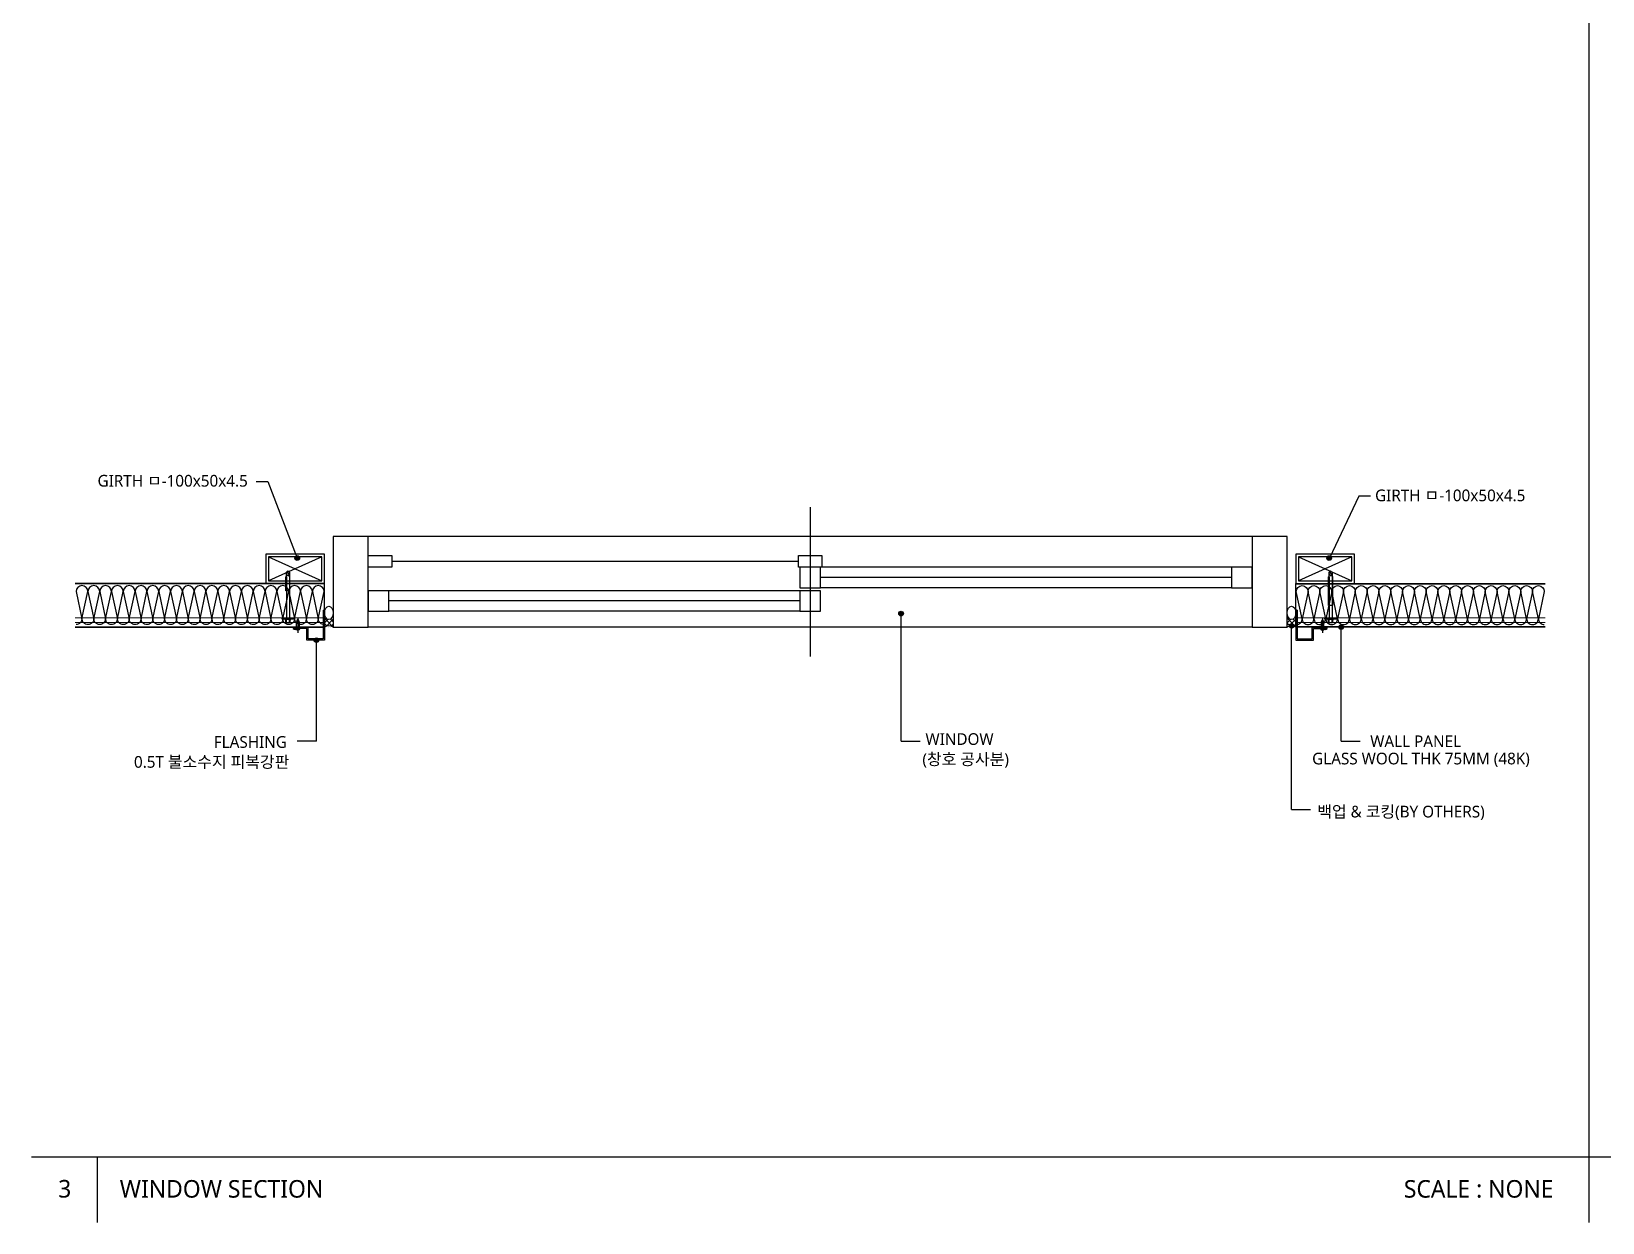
# Model space of a CAD drawing. Header units: millimetres. Extents: x 2752880 to 2775018, y 665860 to 672840.
# Drawn here: x 2759037 to 2761723, y 668685 to 670721 of the extents above; entities that cross this region are included whole.
import ezdxf
from ezdxf.enums import TextEntityAlignment as Align

# ---------------------------------------------------------------- set-up
doc = ezdxf.new("R2010")
doc.units = ezdxf.units.MM
doc.header["$LTSCALE"] = 10
for name, color, linetype in [('4', 4, 'Continuous'), ('BOX', 5, 'Continuous'), ('Part', 1, 'Continuous'), ('TEX', 3, 'Continuous'), ('WIN', 4, 'Continuous'), ('WIN-ETC', 1, 'Continuous'), ('WIN-G', 252, 'Continuous'), ('WIN2', 5, 'Continuous'), ('xref 단면도$0$내부우레탄-1', 13, 'Continuous')]:
    doc.layers.add(name, color=color, linetype=linetype)
doc.styles.add('나눔바른고딕', font='NanumBarunGothic.ttf')
doc.styles.add('맑은고딕', font='malgun_0.ttf')

# ---------------------------------------------------------------- blocks, each defined once
blk = doc.blocks.new('B')
at = {"color": 4}
for p, q in [((6.6, 0), (-3, 0)), ((4.8, 0.8), (0, 0.8)), ((4.8, -0.8), (4.8, 0.8)), ((-2.3, 0), (-2.7, 0)), ((0, -0.8), (4.8, -0.8)), ((7.3, 0), (6.9, 0))]:
    blk.add_line(p, q, dxfattribs=at)
blk.add_lwpolyline([(-0.6, 0.2), (-0.6, -0.2), (-1.2, -0.2, 0.327973), (-0.2, -1.2), (-0.2, 0), (-0.2, 1.2, 0.327973), (-1.2, 0.2)], format="xyb", close=True, dxfattribs=at)
blk.add_lwpolyline([(4.8, -0.5), (5.5, -0.5), (6, 0), (5.5, 0.5), (4.8, 0.5)], dxfattribs=at)
at = {"layer": '4'}
for p, q in [((-0.2, 1.6), (-0.2, 1.2)), ((0, 1.6), (-0.2, 1.6)), ((0, 0.8), (0, 1.6)), ((0, -0.8), (0, 0.8)), ((-0.2, -1.6), (-0.2, -1.2)), ((0, -1.6), (-0.2, -1.6)), ((0, -0.8), (0, -1.6))]:
    blk.add_line(p, q, dxfattribs=at)

msp = doc.modelspace()

# ---------------------------------------------------------------- hatches: boundary and pattern name
at = {"linetype": 'ByBlock'}
h = msp.add_hatch(color=4, dxfattribs=at)
h.dxf.hatch_style = 1
h.paths.add_polyline_path([(2759495.6, 669820.4, 1), (2759487.7, 669820.4, 1)])
h = msp.add_hatch(color=4, dxfattribs=at)
h.dxf.hatch_style = 1
h.paths.add_polyline_path([(2761259.7, 669820.4, 1), (2761251.8, 669820.4, 1)])
h = msp.add_hatch(color=1, dxfattribs=at)
h.dxf.hatch_style = 1
h.paths.add_polyline_path([(2759488.2, 669702.2), (2759484.3, 669702.2, 0.582982), (2759490, 669699, -0.067497), (2759489.8, 669699.7), (2759488.8, 669699.7), (2759488.8, 669700.2), (2759488.2, 669700.2)])
h = msp.add_hatch(color=1, dxfattribs=at)
h.dxf.hatch_style = 1
h.paths.add_polyline_path([(2761248.9, 669702.2), (2761252.8, 669702.2, -0.582982), (2761247.1, 669699, 0.067497), (2761247.3, 669699.7), (2761248.2, 669699.7), (2761248.2, 669700.2), (2761248.9, 669700.2)])
h = msp.add_hatch(color=4, dxfattribs=at)
h.dxf.hatch_style = 1
h.paths.add_polyline_path([(2761280.1, 669702.3, 1), (2761272.2, 669702.3, 1)])
h = msp.add_hatch(color=4, dxfattribs=at)
h.dxf.hatch_style = 1
h.paths.add_polyline_path([(2759528.4, 669680.2, 1), (2759520.5, 669680.2, 1)])

# ---------------------------------------------------------------- linework, layer by layer
at = {"color": 4, "linetype": 'ByBlock'}
for p, q in [((2759421.6, 669951.1), (2759441.6, 669951.1)), ((2759441.6, 669951.1), (2759491.6, 669820.1)), ((2761306.2, 669926.1), (2761256.2, 669820.1)), ((2761326.2, 669926.1), (2761306.2, 669926.1)), ((2759538.2, 669777.2), (2759112.3, 669777.2)), ((2759538.2, 669776.2), (2759112.3, 669776.2)), ((2759538.2, 669702.2), (2759538.2, 669777.2)), ((2761198.9, 669777.2), (2761624.8, 669777.2)), ((2761198.9, 669702.2), (2761198.9, 669777.2)), ((2761198.9, 669776.2), (2761624.8, 669776.2)), ((2759112.3, 669703.2), (2759536.2, 669703.2)), ((2759112.3, 669702.2), (2759536.2, 669702.2)), ((2761624.8, 669703.2), (2761200.9, 669703.2)), ((2761624.8, 669702.2), (2761200.9, 669702.2)), ((2761276.1, 669507.5), (2761276.1, 669702.2)), ((2759524.5, 669507.5), (2759524.5, 669680.2)), ((2759524.5, 669507.5), (2759491.7, 669507.5)), ((2760523.8, 669507.5), (2760556.6, 669507.5)), ((2761276.1, 669507.5), (2761308.9, 669507.5)), ((2761191.1, 669391), (2761223.9, 669391))]:
    msp.add_line(p, q, dxfattribs=at)
at = {"color": 1, "linetype": 'ByBlock'}
for p, q in [((2759442.7, 669822.7), (2759533.7, 669781.7)), ((2759533.7, 669822.7), (2759442.7, 669781.7)), ((2761203.4, 669822.7), (2761294.4, 669781.7)), ((2761294.4, 669822.7), (2761203.4, 669781.7))]:
    msp.add_line(p, q, dxfattribs=at)
at = {"color": 4}
for p, q in [((2759472.3, 669788.6), (2759473.3, 669789.6)), ((2759472.3, 669764.6), (2759472.3, 669788.6)), ((2759475.8, 669798.6), (2759473.3, 669796.1)), ((2759473.6, 669792.1), (2759473.3, 669796.1)), ((2759473.3, 669764.6), (2759473.3, 669796.1)), ((2759473.3, 669788.2), (2759473.3, 669718.2)), ((2759476.5, 669789.4), (2759473.6, 669792.1)), ((2759475.8, 669794.8), (2759475.8, 669798.6)), ((2759475.8, 669798.6), (2759478.3, 669796.1)), ((2759475.8, 669794.8), (2759478.1, 669791.2)), ((2759478.1, 669791.2), (2759476.5, 669789.4)), ((2759478.3, 669796.1), (2759478.3, 669764.6)), ((2759479.3, 669788.6), (2759478.3, 669789.6)), ((2759478.3, 669788.2), (2759478.3, 669718.2)), ((2759479.3, 669764.6), (2759479.3, 669788.6)), ((2761254.7, 669788.6), (2761255.7, 669789.6)), ((2761254.7, 669739.6), (2761254.7, 669788.6)), ((2761258.2, 669798.6), (2761255.7, 669796.1)), ((2761256, 669792.1), (2761255.7, 669796.1)), ((2761255.7, 669739.6), (2761255.7, 669796.1)), ((2761255.7, 669788.2), (2761255.7, 669718.2)), ((2761258.9, 669789.4), (2761256, 669792.1)), ((2761258.2, 669794.8), (2761258.2, 669798.6)), ((2761258.2, 669798.6), (2761260.7, 669796.1)), ((2761258.2, 669794.8), (2761260.5, 669791.2)), ((2761260.5, 669791.2), (2761258.9, 669789.4)), ((2761260.7, 669796.1), (2761260.7, 669739.6)), ((2761261.7, 669788.6), (2761260.7, 669789.6)), ((2761260.7, 669788.2), (2761260.7, 669718.2)), ((2761261.7, 669739.6), (2761261.7, 669788.6)), ((2759479.3, 669764.6), (2759472.3, 669764.6)), ((2761261.7, 669739.6), (2761254.7, 669739.6)), ((2759465.7, 669718.2), (2759485.7, 669718.2)), ((2759485.7, 669716.2), (2759465.7, 669716.2)), ((2759470.7, 669716.2), (2759470.7, 669715.7)), ((2759471.2, 669715.2), (2759471.7, 669715.2)), ((2759479.7, 669715.2), (2759471.7, 669715.2)), ((2759471.7, 669715.2), (2759471.7, 669710.7)), ((2759472.2, 669710.2), (2759472.5, 669710.2)), ((2759473.2, 669710.7), (2759472.9, 669710.3)), ((2759473.2, 669710.7), (2759473.2, 669715.2)), ((2759473.2, 669710.7), (2759473.6, 669710.3)), ((2759473.9, 669710.2), (2759477.5, 669710.2)), ((2759478.2, 669710.7), (2759477.9, 669710.3)), ((2759478.2, 669710.7), (2759478.2, 669715.2)), ((2759478.2, 669710.7), (2759478.7, 669710.2)), ((2759479.2, 669710.2), (2759478.7, 669710.2)), ((2759479.7, 669710.7), (2759479.7, 669715.2)), ((2759479.7, 669715.2), (2759480.2, 669715.2)), ((2759480.7, 669715.7), (2759480.7, 669716.2)), ((2761248.1, 669718.2), (2761268.1, 669718.2)), ((2761268.1, 669716.2), (2761248.1, 669716.2)), ((2761253.1, 669716.2), (2761253.1, 669715.7)), ((2761253.6, 669715.2), (2761254.1, 669715.2)), ((2761262.1, 669715.2), (2761254.1, 669715.2)), ((2761254.1, 669715.2), (2761254.1, 669710.7)), ((2761254.6, 669710.2), (2761254.9, 669710.2)), ((2761255.6, 669710.7), (2761255.3, 669710.3)), ((2761255.6, 669710.7), (2761255.6, 669715.2)), ((2761255.6, 669710.7), (2761256, 669710.3)), ((2761256.3, 669710.2), (2761259.9, 669710.2)), ((2761260.6, 669710.7), (2761260.3, 669710.3)), ((2761260.6, 669710.7), (2761260.6, 669715.2)), ((2761260.6, 669710.7), (2761261.1, 669710.2)), ((2761261.6, 669710.2), (2761261.1, 669710.2)), ((2761262.1, 669710.7), (2761262.1, 669715.2)), ((2761262.1, 669715.2), (2761262.6, 669715.2)), ((2761263.1, 669715.7), (2761263.1, 669716.2))]:
    msp.add_line(p, q, dxfattribs=at)
at = {"color": 2, "linetype": 'ByBlock'}
for p, q in [((2759536.2, 669731.4), (2759536.2, 669682.2)), ((2759536.2, 669731.4), (2759538.2, 669731.4)), ((2759538.2, 669731.4), (2759538.2, 669680.2)), ((2761198.9, 669731.4), (2761198.9, 669680.2)), ((2761200.9, 669731.4), (2761198.9, 669731.4)), ((2761200.9, 669731.4), (2761200.9, 669682.2)), ((2759510.2, 669702.2), (2759488.2, 669702.2)), ((2759488.2, 669702.2), (2759488.2, 669700.2)), ((2759510.2, 669682.2), (2759510.2, 669702.2)), ((2761226.9, 669682.2), (2761226.9, 669702.2)), ((2761226.9, 669702.2), (2761248.9, 669702.2)), ((2761248.9, 669702.2), (2761248.9, 669700.2)), ((2759508.2, 669700.2), (2759488.2, 669700.2)), ((2759508.2, 669680.2), (2759508.2, 669700.2)), ((2759538.2, 669680.2), (2759508.2, 669680.2)), ((2759536.2, 669682.2), (2759510.2, 669682.2)), ((2761198.9, 669680.2), (2761228.9, 669680.2)), ((2761200.9, 669682.2), (2761226.9, 669682.2)), ((2761228.9, 669680.2), (2761228.9, 669700.2)), ((2761228.9, 669700.2), (2761248.9, 669700.2))]:
    msp.add_line(p, q, dxfattribs=at)
for points in [[(2759538.2, 669827.2), (2759438.2, 669827.2), (2759438.2, 669777.2), (2759538.2, 669777.2)], [(2759533.7, 669822.7), (2759442.7, 669822.7), (2759442.7, 669781.7), (2759533.7, 669781.7)], [(2761298.9, 669827.2), (2761198.9, 669827.2), (2761198.9, 669777.2), (2761298.9, 669777.2)], [(2761294.4, 669822.7), (2761203.4, 669822.7), (2761203.4, 669781.7), (2761294.4, 669781.7)]]:
    msp.add_lwpolyline(points, close=True, dxfattribs=at)
at = {"color": 4, "linetype": 'ByBlock'}
for centre in [(2759491.7, 669820.4), (2761255.7, 669820.4), (2761276.2, 669702.3), (2759524.5, 669680.2)]:
    msp.add_circle(centre, 3.94, dxfattribs=at)
at = {"color": 4}
for centre, start, end in [((2759471.2, 669715.7), 180, 270), ((2759472.2, 669710.7), 180, 270), ((2759472.5, 669710.7), 270, 315), ((2759473.9, 669710.7), 225, 270), ((2759477.5, 669710.7), 270, 315), ((2759479.2, 669710.7), 270, 0), ((2759480.2, 669715.7), 270, 0), ((2761253.6, 669715.7), 180, 270), ((2761254.6, 669710.7), 180, 270), ((2761254.9, 669710.7), 270, 315), ((2761256.3, 669710.7), 225, 270), ((2761259.9, 669710.7), 270, 315), ((2761261.6, 669710.7), 270, 0), ((2761262.6, 669715.7), 270, 0)]:
    msp.add_arc(centre, 0.5, start, end, dxfattribs=at)
at = {"color": 2, "linetype": 'ByBlock'}
for centre, start, end in [((2759488.1, 669702.2), 180.1442, 301.1099), ((2761249, 669702.2), 238.8901, 359.8558)]:
    msp.add_arc(centre, 3.75, start, end, dxfattribs=at)
at = {"layer": '4'}
for p, q in [((2759465.7, 669716.2), (2759465.7, 669718.2)), ((2759485.7, 669716.2), (2759485.7, 669718.2)), ((2761248.1, 669716.2), (2761248.1, 669718.2)), ((2761268.1, 669716.2), (2761268.1, 669718.2))]:
    msp.add_line(p, q, dxfattribs=at)
at = {"layer": 'BOX', "color": 0}
msp.add_line((2761699.8, 672839.7), (2761699.8, 668684.7), dxfattribs=at)
at = {"layer": 'BOX'}
for p, q in [((2759037.3, 668797.2), (2764362.3, 668797.2)), ((2759149.8, 668797.2), (2759149.8, 668684.7))]:
    msp.add_line(p, q, dxfattribs=at)
at = {"layer": 'Part', "color": 0, "linetype": 'ByBlock', "lineweight": 0, "ltscale": 0.1}
for p, q in [((2759112.3, 669718.2), (2759536.2, 669718.2)), ((2759112.3, 669710.2), (2759536.2, 669710.2)), ((2761624.8, 669718.2), (2761200.9, 669718.2)), ((2761624.8, 669710.2), (2761200.9, 669710.2))]:
    msp.add_line(p, q, dxfattribs=at)
at = {"layer": 'xref 단면도$0$내부우레탄-1', "color": 251, "linetype": 'ByBlock'}
for points in [[(2759133.8, 669706.7, -0.414214), (2759123.7, 669716.8), (2759133.8, 669763.3, 1), (2759113.6, 669763.3), (2759123.7, 669716.8, -0.414214), (2759113.6, 669706.7)], [(2759154, 669706.7, -0.414214), (2759143.9, 669716.8), (2759154, 669763.3, 1), (2759133.8, 669763.3), (2759143.9, 669716.8, -0.414214), (2759133.8, 669706.7)], [(2759154, 669706.7, -0.414214), (2759143.9, 669716.8), (2759154, 669763.3, 1), (2759133.8, 669763.3), (2759143.9, 669716.8, -0.414214), (2759133.8, 669706.7)], [(2759174.1, 669706.7, -0.414214), (2759164, 669716.8), (2759174.1, 669763.3, 1), (2759154, 669763.3), (2759164, 669716.8, -0.414214), (2759154, 669706.7)], [(2759194.3, 669706.7, -0.414214), (2759184.2, 669716.8), (2759194.3, 669763.3, 1), (2759174.1, 669763.3), (2759184.2, 669716.8, -0.414214), (2759174.1, 669706.7)], [(2759214.5, 669706.7, -0.414214), (2759204.4, 669716.8), (2759214.5, 669763.3, 1), (2759194.3, 669763.3), (2759204.4, 669716.8, -0.414214), (2759194.3, 669706.7)], [(2759214.5, 669706.7, -0.414214), (2759204.4, 669716.8), (2759214.5, 669763.3, 1), (2759194.3, 669763.3), (2759204.4, 669716.8, -0.414214), (2759194.3, 669706.7)], [(2759234.7, 669706.7, -0.414214), (2759224.6, 669716.8), (2759234.7, 669763.3, 1), (2759214.5, 669763.3), (2759224.6, 669716.8, -0.414214), (2759214.5, 669706.7)], [(2759234.7, 669706.7, -0.414214), (2759224.6, 669716.8), (2759234.7, 669763.3, 1), (2759214.5, 669763.3), (2759224.6, 669716.8, -0.414214), (2759214.5, 669706.7)], [(2759254.9, 669706.7, -0.414214), (2759244.8, 669716.8), (2759254.9, 669763.3, 1), (2759234.7, 669763.3), (2759244.8, 669716.8, -0.414214), (2759234.7, 669706.7)], [(2759254.9, 669706.7, -0.414214), (2759244.8, 669716.8), (2759254.9, 669763.3, 1), (2759234.7, 669763.3), (2759244.8, 669716.8, -0.414214), (2759234.7, 669706.7)], [(2759275.1, 669706.7, -0.414214), (2759265, 669716.8), (2759275.1, 669763.3, 1), (2759254.9, 669763.3), (2759265, 669716.8, -0.414214), (2759254.9, 669706.7)], [(2759295.3, 669706.7, -0.414214), (2759285.2, 669716.8), (2759295.3, 669763.3, 1), (2759275.1, 669763.3), (2759285.2, 669716.8, -0.414214), (2759275.1, 669706.7)], [(2759315.5, 669706.7, -0.414214), (2759305.4, 669716.8), (2759315.5, 669763.3, 1), (2759295.3, 669763.3), (2759305.4, 669716.8, -0.414214), (2759295.3, 669706.7)], [(2759335.7, 669706.7, -0.414214), (2759325.6, 669716.8), (2759335.7, 669763.3, 1), (2759315.5, 669763.3), (2759325.6, 669716.8, -0.414214), (2759315.5, 669706.7)], [(2759335.7, 669706.7, -0.414214), (2759325.6, 669716.8), (2759335.7, 669763.3, 1), (2759315.5, 669763.3), (2759325.6, 669716.8, -0.414214), (2759315.5, 669706.7)], [(2759355.9, 669706.7, -0.414214), (2759345.8, 669716.8), (2759355.9, 669763.3, 1), (2759335.7, 669763.3), (2759345.8, 669716.8, -0.414214), (2759335.7, 669706.7)], [(2759376.1, 669706.7, -0.414214), (2759366, 669716.8), (2759376.1, 669763.3, 1), (2759355.9, 669763.3), (2759366, 669716.8, -0.414214), (2759355.9, 669706.7)], [(2759396.3, 669706.7, -0.414214), (2759386.2, 669716.8), (2759396.3, 669763.3, 1), (2759376.1, 669763.3), (2759386.2, 669716.8, -0.414214), (2759376.1, 669706.7)], [(2759396.3, 669706.7, -0.414214), (2759386.2, 669716.8), (2759396.3, 669763.3, 1), (2759376.1, 669763.3), (2759386.2, 669716.8, -0.414214), (2759376.1, 669706.7)], [(2759416.5, 669706.7, -0.414214), (2759406.4, 669716.8), (2759416.5, 669763.3, 1), (2759396.3, 669763.3), (2759406.4, 669716.8, -0.414214), (2759396.3, 669706.7)], [(2759416.5, 669706.7, -0.414214), (2759406.4, 669716.8), (2759416.5, 669763.3, 1), (2759396.3, 669763.3), (2759406.4, 669716.8, -0.414214), (2759396.3, 669706.7)], [(2759436.7, 669706.7, -0.414214), (2759426.6, 669716.8), (2759436.7, 669763.3, 1), (2759416.5, 669763.3), (2759426.6, 669716.8, -0.414214), (2759416.5, 669706.7)], [(2759436.7, 669706.7, -0.414214), (2759426.6, 669716.8), (2759436.7, 669763.3, 1), (2759416.5, 669763.3), (2759426.6, 669716.8, -0.414214), (2759416.5, 669706.7)], [(2759456.9, 669706.7, -0.414214), (2759446.8, 669716.8), (2759456.9, 669763.3, 1), (2759436.7, 669763.3), (2759446.8, 669716.8, -0.414214), (2759436.7, 669706.7)], [(2759477.1, 669706.7, -0.414214), (2759467, 669716.8), (2759477.1, 669763.3, 1), (2759456.9, 669763.3), (2759467, 669716.8, -0.414214), (2759456.9, 669706.7)], [(2759497.3, 669706.7, -0.414214), (2759487.2, 669716.8), (2759497.3, 669763.3, 1), (2759477.1, 669763.3), (2759487.2, 669716.8, -0.414214), (2759477.1, 669706.7)], [(2759517.5, 669706.7, -0.414214), (2759507.4, 669716.8), (2759517.5, 669763.3, 1), (2759497.3, 669763.3), (2759507.4, 669716.8, -0.414214), (2759497.3, 669706.7)], [(2759517.5, 669706.7, -0.414214), (2759507.4, 669716.8), (2759517.5, 669763.3, 1), (2759497.3, 669763.3), (2759507.4, 669716.8, -0.414214), (2759497.3, 669706.7)], [(2759536.2, 669706.8, -0.371099), (2759527.6, 669716.8), (2759537.7, 669763.3, 1), (2759517.5, 669763.3), (2759527.6, 669716.8, -0.414214), (2759517.5, 669706.7)], [(2761199.4, 669706.7, 0.414214), (2761209.5, 669716.8), (2761199.4, 669763.3, -1), (2761219.6, 669763.3), (2761209.5, 669716.8, 0.414214), (2761219.6, 669706.7)], [(2761219.6, 669706.7, 0.414214), (2761229.7, 669716.8), (2761219.6, 669763.3, -1), (2761239.8, 669763.3), (2761229.7, 669716.8, 0.414214), (2761239.8, 669706.7)], [(2761219.6, 669706.7, 0.414214), (2761229.7, 669716.8), (2761219.6, 669763.3, -1), (2761239.8, 669763.3), (2761229.7, 669716.8, 0.414214), (2761239.8, 669706.7)], [(2761239.8, 669706.7, 0.414214), (2761249.9, 669716.8), (2761239.8, 669763.3, -1), (2761260, 669763.3), (2761249.9, 669716.8, 0.414214), (2761260, 669706.7)], [(2761260, 669706.7, 0.414214), (2761270.1, 669716.8), (2761260, 669763.3, -1), (2761280.2, 669763.3), (2761270.1, 669716.8, 0.414214), (2761280.2, 669706.7)], [(2761260, 669706.7, 0.414214), (2761270.1, 669716.8), (2761260, 669763.3, -1), (2761280.2, 669763.3), (2761270.1, 669716.8, 0.414214), (2761280.2, 669706.7)], [(2761280.2, 669706.7, 0.414214), (2761290.3, 669716.8), (2761280.2, 669763.3, -1), (2761300.4, 669763.3), (2761290.3, 669716.8, 0.414214), (2761300.4, 669706.7)], [(2761300.4, 669706.7, 0.414214), (2761310.5, 669716.8), (2761300.4, 669763.3, -1), (2761320.6, 669763.3), (2761310.5, 669716.8, 0.414214), (2761320.6, 669706.7)], [(2761300.4, 669706.7, 0.414214), (2761310.5, 669716.8), (2761300.4, 669763.3, -1), (2761320.6, 669763.3), (2761310.5, 669716.8, 0.414214), (2761320.6, 669706.7)], [(2761320.6, 669706.7, 0.414214), (2761330.7, 669716.8), (2761320.6, 669763.3, -1), (2761340.8, 669763.3), (2761330.7, 669716.8, 0.414214), (2761340.8, 669706.7)], [(2761320.6, 669706.7, 0.414214), (2761330.7, 669716.8), (2761320.6, 669763.3, -1), (2761340.8, 669763.3), (2761330.7, 669716.8, 0.414214), (2761340.8, 669706.7)], [(2761340.8, 669706.7, 0.414214), (2761350.9, 669716.8), (2761340.8, 669763.3, -1), (2761361, 669763.3), (2761350.9, 669716.8, 0.414214), (2761361, 669706.7)], [(2761340.8, 669706.7, 0.414214), (2761350.9, 669716.8), (2761340.8, 669763.3, -1), (2761361, 669763.3), (2761350.9, 669716.8, 0.414214), (2761361, 669706.7)], [(2761361, 669706.7, 0.414214), (2761371.1, 669716.8), (2761361, 669763.3, -1), (2761381.2, 669763.3), (2761371.1, 669716.8, 0.414214), (2761381.2, 669706.7)], [(2761381.2, 669706.7, 0.414214), (2761391.3, 669716.8), (2761381.2, 669763.3, -1), (2761401.4, 669763.3), (2761391.3, 669716.8, 0.414214), (2761401.4, 669706.7)], [(2761401.4, 669706.7, 0.414214), (2761411.5, 669716.8), (2761401.4, 669763.3, -1), (2761421.5, 669763.3), (2761411.5, 669716.8, 0.414214), (2761421.5, 669706.7)], [(2761401.4, 669706.7, 0.414214), (2761411.5, 669716.8), (2761401.4, 669763.3, -1), (2761421.5, 669763.3), (2761411.5, 669716.8, 0.414214), (2761421.5, 669706.7)], [(2761421.5, 669706.7, 0.414214), (2761431.6, 669716.8), (2761421.5, 669763.3, -1), (2761441.7, 669763.3), (2761431.6, 669716.8, 0.414214), (2761441.7, 669706.7)], [(2761441.7, 669706.7, 0.414214), (2761451.8, 669716.8), (2761441.7, 669763.3, -1), (2761461.9, 669763.3), (2761451.8, 669716.8, 0.414214), (2761461.9, 669706.7)], [(2761461.9, 669706.7, 0.414214), (2761472, 669716.8), (2761461.9, 669763.3, -1), (2761482.1, 669763.3), (2761472, 669716.8, 0.414214), (2761482.1, 669706.7)], [(2761482.1, 669706.7, 0.414214), (2761492.2, 669716.8), (2761482.1, 669763.3, -1), (2761502.3, 669763.3), (2761492.2, 669716.8, 0.414214), (2761502.3, 669706.7)], [(2761482.1, 669706.7, 0.414214), (2761492.2, 669716.8), (2761482.1, 669763.3, -1), (2761502.3, 669763.3), (2761492.2, 669716.8, 0.414214), (2761502.3, 669706.7)], [(2761502.3, 669706.7, 0.414214), (2761512.4, 669716.8), (2761502.3, 669763.3, -1), (2761522.5, 669763.3), (2761512.4, 669716.8, 0.414214), (2761522.5, 669706.7)], [(2761502.3, 669706.7, 0.414214), (2761512.4, 669716.8), (2761502.3, 669763.3, -1), (2761522.5, 669763.3), (2761512.4, 669716.8, 0.414214), (2761522.5, 669706.7)], [(2761522.5, 669706.7, 0.414214), (2761532.6, 669716.8), (2761522.5, 669763.3, -1), (2761542.7, 669763.3), (2761532.6, 669716.8, 0.414214), (2761542.7, 669706.7)], [(2761522.5, 669706.7, 0.414214), (2761532.6, 669716.8), (2761522.5, 669763.3, -1), (2761542.7, 669763.3), (2761532.6, 669716.8, 0.414214), (2761542.7, 669706.7)], [(2761542.7, 669706.7, 0.414214), (2761552.8, 669716.8), (2761542.7, 669763.3, -1), (2761562.9, 669763.3), (2761552.8, 669716.8, 0.414214), (2761562.9, 669706.7)], [(2761562.9, 669706.7, 0.414214), (2761573, 669716.8), (2761562.9, 669763.3, -1), (2761583.1, 669763.3), (2761573, 669716.8, 0.414214), (2761583.1, 669706.7)], [(2761583.1, 669706.7, 0.414214), (2761593.2, 669716.8), (2761583.1, 669763.3, -1), (2761603.3, 669763.3), (2761593.2, 669716.8, 0.414214), (2761603.3, 669706.7)], [(2761583.1, 669706.7, 0.414214), (2761593.2, 669716.8), (2761583.1, 669763.3, -1), (2761603.3, 669763.3), (2761593.2, 669716.8, 0.414214), (2761603.3, 669706.7)], [(2761603.3, 669706.7, 0.414214), (2761613.4, 669716.8), (2761603.3, 669763.3, -1), (2761623.5, 669763.3), (2761613.4, 669716.8, 0.414214), (2761623.5, 669706.7)]]:
    msp.add_lwpolyline(points, format="xyb", dxfattribs=at)

# ---------------------------------------------------------------- block references
at = {"linetype": 'ByBlock', "yscale": 2.5, "zscale": 2.5}
for p, xscale, rotation in [((2759492.7, 669700.2), -2.5, 270), ((2761244.3, 669700.2), 2.5, 89.99999999999999)]:
    msp.add_blockref('B', p, dxfattribs=dict(at, xscale=xscale, rotation=rotation))

# ---------------------------------------------------------------- texts
at = {"layer": 'TEX', "linetype": 'ByBlock', "style": '맑은고딕'}
for s, p in [('GIRTH ㅁ-100x50x4.5', (2759150.3, 669952.6)), ('GIRTH ㅁ-100x50x4.5', (2761334.2, 669927.6)), ('FLASHING', (2759349, 669506.1)), ('WINDOW ', (2760565.6, 669511.1)), ('WALL PANEL', (2761325.9, 669507.3)), ('(창호 공사분) ', (2760560.4, 669476.7)), ('GLASS WOOL THK 75MM (48K)', (2761226.6, 669477.8)), ('0.5T 불소수지 피복강판', (2759212.6, 669472.1)), ('백업 & 코킹(BY OTHERS)', (2761235.4, 669387.1))]:
    msp.add_text(s, height=20, dxfattribs=at).set_placement(p, align=Align.MIDDLE_LEFT)
at = {"layer": 'TEX', "style": '나눔바른고딕'}
msp.add_text('3', height=30, dxfattribs=at).set_placement((2759094.2, 668742.5), align=Align.MIDDLE_CENTER)
for s, p in [('WINDOW SECTION', (2759188.3, 668742.3)), ('SCALE : NONE', (2761383.4, 668742.3))]:
    msp.add_text(s, height=30, dxfattribs=at).set_placement(p, align=Align.MIDDLE_LEFT)

# ---------------------------------------------------------------- wipeouts: each hides what was drawn before it
at = {"linetype": 'ByBlock', "ltscale": 0.1}
msp.add_wipeout([(2761183.9, 669857.2), (2759553.2, 669857.2), (2759553.2, 669702.2), (2761183.9, 669702.2)], dxfattribs=at)

# ---------------------------------------------------------------- next in the draw order: hatches: boundary and pattern name
at = {"linetype": 'ByBlock'}
h = msp.add_hatch(color=4, dxfattribs=at)
h.dxf.hatch_style = 1
h.paths.add_polyline_path([(2760527.8, 669725.6, 1), (2760520, 669725.6, 1)])
h = msp.add_hatch(dxfattribs=at)
h.set_pattern_fill('ANSI37', color=2, scale=50, angle=90)
h.set_pattern_definition([(135, (4396498.789, -2159822.799), (-4.419417382, -4.419417382), []), (225, (4396498.789, -2159822.799), (4.419417382, -4.419417382), [])])
edge = h.paths.add_edge_path()
edge.add_ellipse((2759545.7, 669726.8), major_axis=(0, 11.5), ratio=0.657469, start_angle=90.0005, end_angle=270, ccw=False)
edge.add_line((2759538.2, 669726.8), (2759538.2, 669702.2))
edge.add_arc((2759545.4, 669692.9), 11.8, 48.1118, 127.847, ccw=False)
edge.add_line((2759553.3, 669701.6), (2759553.3, 669726.8))
h = msp.add_hatch(dxfattribs=at)
h.set_pattern_fill('ANSI37', color=2, scale=50, angle=90)
h.set_pattern_definition([(135, (4398144.5136, -2159822.799), (-4.419417382, -4.419417382), []), (225, (4398144.5136, -2159822.799), (4.419417382, -4.419417382), [])])
edge = h.paths.add_edge_path()
edge.add_ellipse((2761191.4, 669726.8), major_axis=(0, 11.5), ratio=0.657469, start_angle=90.0005, end_angle=270, ccw=False)
edge.add_line((2761183.9, 669726.8), (2761183.9, 669702.2))
edge.add_arc((2761191.1, 669692.9), 11.8, 48.1118, 127.847, ccw=False)
edge.add_line((2761199, 669701.6), (2761199, 669726.8))
h = msp.add_hatch(color=4, dxfattribs=at)
h.dxf.hatch_style = 1
h.paths.add_polyline_path([(2761195.6, 669704.6, 1), (2761187.7, 669704.6, 1)])

# ---------------------------------------------------------------- next in the draw order: linework, layer by layer
at = {"color": 4, "linetype": 'ByBlock'}
for p, q in [((2760523.8, 669507.5), (2760523.8, 669725.5)), ((2761191.1, 669391), (2761191.1, 669705.1))]:
    msp.add_line(p, q, dxfattribs=at)
for centre in [(2760523.9, 669725.6), (2761191.6, 669704.6)]:
    msp.add_circle(centre, 3.94, dxfattribs=at)
at = {"color": 2, "linetype": 'ByBlock'}
for centre in [(2759545.7, 669692), (2761191.4, 669692)]:
    msp.add_arc(centre, 12.6, 53.5521, 126.4479, dxfattribs=at)
for centre in [(2759545.7, 669726.8), (2761191.4, 669726.8)]:
    msp.add_ellipse(centre, major_axis=(0, 11.5), ratio=0.657469, dxfattribs=at)
at = {"layer": 'WIN', "linetype": 'ByBlock', "ltscale": 0.1}
for points in [[(2759553.2, 669702.2), (2759613.2, 669702.2), (2759613.2, 669857.2), (2759553.2, 669857.2)], [(2761123.9, 669702.2), (2761183.9, 669702.2), (2761183.9, 669857.2), (2761123.9, 669857.2)], [(2759613.2, 669824.7), (2759653.2, 669824.7), (2759653.2, 669804.7), (2759613.2, 669804.7)], [(2760348.5, 669824.7), (2760388.5, 669824.7), (2760388.5, 669804.7), (2760348.5, 669804.7)], [(2760351, 669804.7), (2760351, 669769.7), (2760386, 669769.7), (2760386, 669804.7)], [(2761088.9, 669804.7), (2761088.9, 669769.7), (2761123.9, 669769.7), (2761123.9, 669804.7)], [(2759613.2, 669764.7), (2759613.2, 669729.7), (2759648.2, 669729.7), (2759648.2, 669764.7)], [(2760351, 669764.7), (2760351, 669729.7), (2760386, 669729.7), (2760386, 669764.7)]]:
    msp.add_lwpolyline(points, close=True, dxfattribs=at)
at = {"layer": 'WIN-ETC', "linetype": 'ByBlock', "ltscale": 0.1}
msp.add_lwpolyline([(2760368.5, 669907.2), (2760368.5, 669652.2)], dxfattribs=at)
at = {"layer": 'WIN-G', "linetype": 'ByBlock', "ltscale": 0.1}
for points in [[(2760348.5, 669814.7), (2759653.2, 669814.7)], [(2761088.9, 669804.7), (2760386, 669804.7)], [(2761088.9, 669787.2), (2760386, 669787.2)], [(2760351, 669764.7), (2759648.2, 669764.7)], [(2761088.9, 669769.7), (2760386, 669769.7)], [(2760351, 669747.2), (2759648.2, 669747.2)], [(2760351, 669729.7), (2759648.2, 669729.7)]]:
    msp.add_lwpolyline(points, dxfattribs=at)
at = {"layer": 'WIN2', "linetype": 'ByBlock', "ltscale": 0.1}
for points in [[(2761123.9, 669857.2), (2759613.2, 669857.2)], [(2761123.9, 669702.2), (2759613.2, 669702.2)]]:
    msp.add_lwpolyline(points, dxfattribs=at)

doc.saveas('drawing.dxf')
